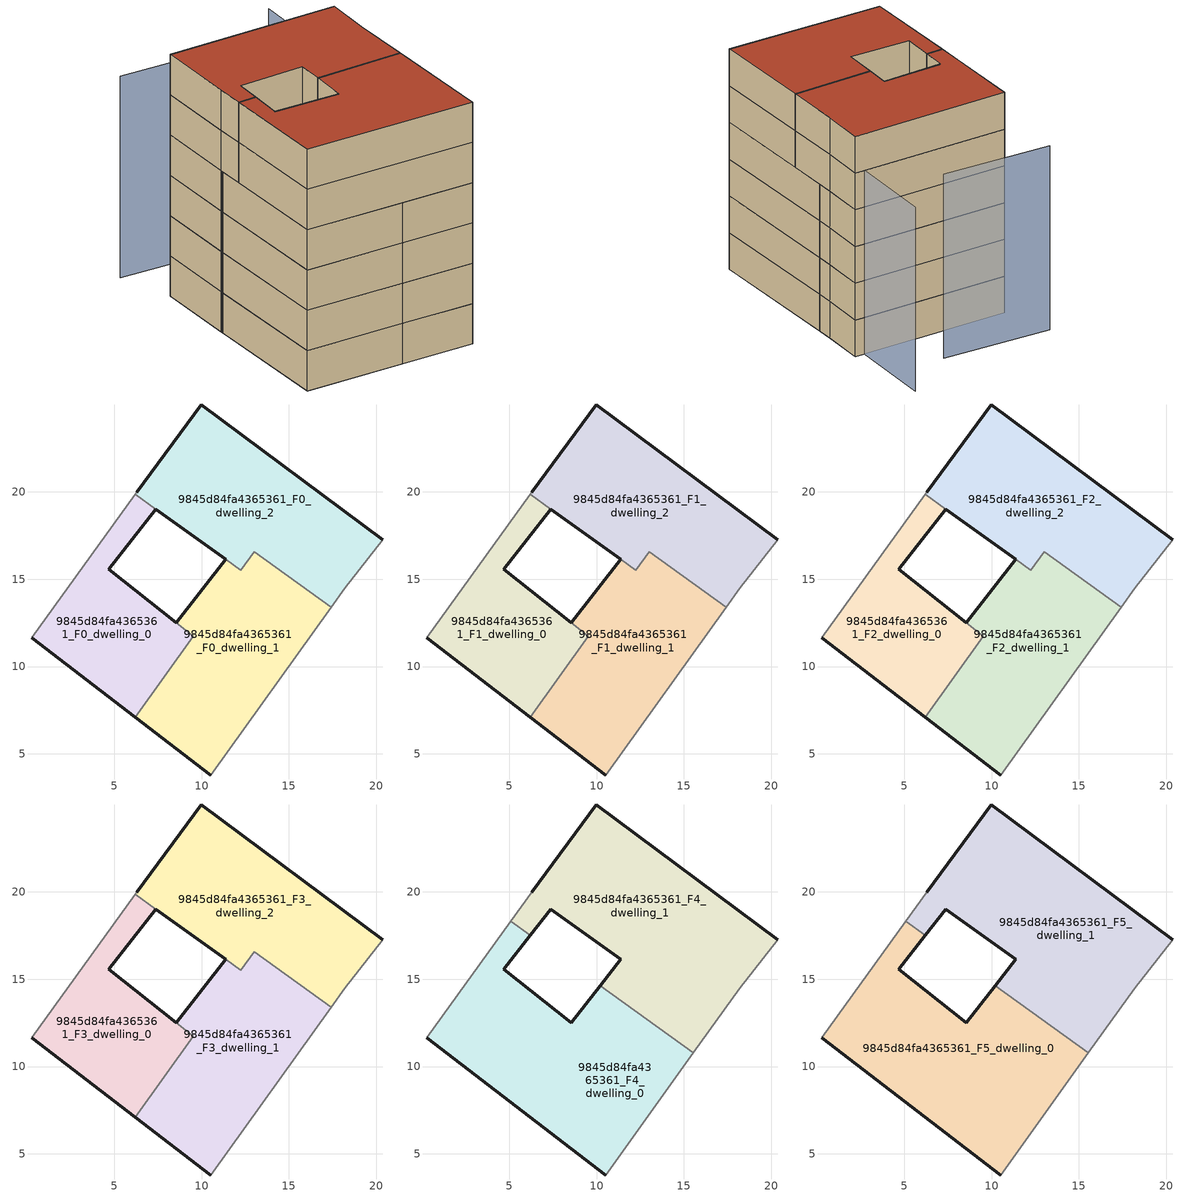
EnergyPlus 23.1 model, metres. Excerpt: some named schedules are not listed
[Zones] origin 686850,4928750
9845d84fa4365361_F0_dwelling_0
 floor ground (EU_floor_Construction): 6.2,7.1 9.54,11.75 4.68,15.58 7.39,19.01 6.21,19.86 0.28,11.65 z0
 wall outside (EU_wall_Construction): 6.2,7.1 0.28,11.65 / 7.39,19.01 4.68,15.58 8.56,12.52 z0:3
 wall adiabatic (EU_wall_Construction): 0.28,11.65 6.21,19.86 z0:3; 6.21,19.87,3 6.21,19.86,0 6.21,19.87,0
 wall to 9845d84fa4365361_F0_dwelling_1 (EU_wall_Construction): 8.56,12.52 9.54,11.75 6.2,7.1 z0:3
 wall to 9845d84fa4365361_F0_dwelling_2 (EU_wall_Construction): 6.21,19.87 7.39,19.02 z0:3
9845d84fa4365361_F0_dwelling_1
 floor ground (EU_floor_Construction): 10.52,3.79 17.42,13.39 13.01,16.57 12.25,15.51 11.38,16.14 8.56,12.52 9.54,11.75 6.2,7.1 z0
 wall outside (EU_wall_Construction): 10.52,3.79 6.2,7.1 / 8.56,12.52 11.38,16.14 z0:3
 wall to 9845d84fa4365361_F0_dwelling_2 (EU_wall_Construction): 11.38,16.14 12.25,15.51 13.01,16.57 17.42,13.39 z0:3
 wall adiabatic (EU_wall_Construction): 17.42,13.39 10.52,3.79 z0:3
9845d84fa4365361_F0_dwelling_2
 floor ground (EU_floor_Construction): 18.21,14.49 20.38,17.25 10,24.98 6.29,19.97 6.21,19.87 12.25,15.51 13.01,16.57 17.42,13.39 z0
 wall outside (EU_wall_Construction): 6.29,19.97 10,24.98 20.38,17.25 / 11.38,16.14 7.39,19.02 z0:3
 wall adiabatic (EU_wall_Construction): 6.21,19.87 6.29,19.97 / 20.38,17.25 18.21,14.49 17.42,13.39 z0:3
9845d84fa4365361_F1_dwelling_0
 floor to 9845d84fa4365361_F0_dwelling_0 (EU_floor_Construction): 6.2,7.1 9.54,11.75 4.68,15.58 7.39,19.01 6.21,19.87 0.28,11.65 z3
 wall outside (EU_wall_Construction): 6.2,7.1 0.28,11.65 / 7.39,19.01 4.68,15.58 8.56,12.52 z3:6
 wall adiabatic (EU_wall_Construction): 0.28,11.65 6.21,19.86 z3:6; 6.21,19.87,6 6.21,19.86,3 6.21,19.87,3
 wall to 9845d84fa4365361_F1_dwelling_1 (EU_wall_Construction): 8.56,12.52 9.54,11.75 6.2,7.1 z3:6
 wall to 9845d84fa4365361_F1_dwelling_2 (EU_wall_Construction): 6.21,19.87 7.39,19.02 z3:6
9845d84fa4365361_F1_dwelling_1
 floor to 9845d84fa4365361_F0_dwelling_1 (EU_floor_Construction): 10.52,3.79 17.42,13.39 13.01,16.57 12.25,15.51 11.38,16.14 8.56,12.52 9.54,11.75 6.2,7.1 z3
 wall outside (EU_wall_Construction): 10.52,3.79 6.2,7.1 / 8.56,12.52 11.38,16.14 z3:6
 wall to 9845d84fa4365361_F1_dwelling_2 (EU_wall_Construction): 11.38,16.14 12.25,15.51 13.01,16.57 17.42,13.39 z3:6
 wall adiabatic (EU_wall_Construction): 17.42,13.39 10.52,3.79 z3:6
9845d84fa4365361_F1_dwelling_2
 floor to 9845d84fa4365361_F0_dwelling_2 (EU_floor_Construction): 18.21,14.49 20.38,17.25 10,24.98 6.29,19.97 6.21,19.87 12.25,15.51 13.01,16.57 17.42,13.39 z3
 wall outside (EU_wall_Construction): 6.29,19.97 10,24.98 20.38,17.25 / 11.38,16.14 7.39,19.02 z3:6
 wall adiabatic (EU_wall_Construction): 6.21,19.87 6.29,19.97 / 20.38,17.25 18.21,14.49 17.42,13.39 z3:6
9845d84fa4365361_F2_dwelling_0
 floor to 9845d84fa4365361_F1_dwelling_0 (EU_floor_Construction): 6.2,7.1 9.54,11.75 4.68,15.58 7.39,19.01 6.21,19.87 0.28,11.65 z6
 wall outside (EU_wall_Construction): 6.2,7.1 0.28,11.65 / 7.39,19.01 4.68,15.58 8.56,12.52 z6:9
 wall adiabatic (EU_wall_Construction): 0.28,11.65 6.21,19.86 z6:9; 6.21,19.87,9 6.21,19.86,6 6.21,19.87,6
 wall to 9845d84fa4365361_F2_dwelling_1 (EU_wall_Construction): 8.56,12.52 9.54,11.75 6.2,7.1 z6:9
 wall to 9845d84fa4365361_F2_dwelling_2 (EU_wall_Construction): 6.21,19.87 7.39,19.02 z6:9
9845d84fa4365361_F2_dwelling_1
 floor to 9845d84fa4365361_F1_dwelling_1 (EU_floor_Construction): 10.52,3.79 17.42,13.39 13.01,16.57 12.25,15.51 11.38,16.14 8.56,12.52 9.54,11.75 6.2,7.1 z6
 wall outside (EU_wall_Construction): 10.52,3.79 6.2,7.1 / 8.56,12.52 11.38,16.14 z6:9
 wall to 9845d84fa4365361_F2_dwelling_2 (EU_wall_Construction): 11.38,16.14 12.25,15.51 13.01,16.57 17.42,13.39 z6:9
 wall adiabatic (EU_wall_Construction): 17.42,13.39 10.52,3.79 z6:9
9845d84fa4365361_F2_dwelling_2
 floor to 9845d84fa4365361_F1_dwelling_2 (EU_floor_Construction): 18.21,14.49 20.38,17.25 10,24.98 6.29,19.97 6.21,19.87 12.25,15.51 13.01,16.57 17.42,13.39 z6
 wall outside (EU_wall_Construction): 6.29,19.97 10,24.98 20.38,17.25 / 11.38,16.14 7.39,19.02 z6:9
 wall adiabatic (EU_wall_Construction): 6.21,19.87 6.29,19.97 / 20.38,17.25 18.21,14.49 17.42,13.39 z6:9
9845d84fa4365361_F3_dwelling_0
 floor to 9845d84fa4365361_F2_dwelling_0 (EU_floor_Construction): 6.2,7.1 9.54,11.75 4.68,15.58 7.39,19.01 6.21,19.87 0.28,11.65 z9
 wall outside (EU_wall_Construction): 6.2,7.1 0.28,11.65 / 7.39,19.01 4.68,15.58 8.56,12.52 z9:12
 wall adiabatic (EU_wall_Construction): 0.28,11.65 6.21,19.86 z9:12; 6.21,19.87,12 6.21,19.86,9 6.21,19.87,9
 wall to 9845d84fa4365361_F3_dwelling_1 (EU_wall_Construction): 8.56,12.52 9.54,11.75 6.2,7.1 z9:12
 wall to 9845d84fa4365361_F3_dwelling_2 (EU_wall_Construction): 6.21,19.87 7.39,19.02 z9:12
9845d84fa4365361_F3_dwelling_1
 floor to 9845d84fa4365361_F2_dwelling_1 (EU_floor_Construction): 10.52,3.79 17.42,13.39 13.01,16.57 12.25,15.51 11.38,16.14 8.56,12.52 9.54,11.75 6.2,7.1 z9
 wall outside (EU_wall_Construction): 10.52,3.79 6.2,7.1 / 8.56,12.52 11.38,16.14 z9:12
 wall to 9845d84fa4365361_F3_dwelling_2 (EU_wall_Construction): 11.38,16.14 12.25,15.51 13.01,16.57 17.42,13.39 z9:12
 wall adiabatic (EU_wall_Construction): 17.42,13.39 10.52,3.79 z9:12
9845d84fa4365361_F3_dwelling_2
 floor to 9845d84fa4365361_F2_dwelling_2 (EU_floor_Construction): 18.21,14.49 20.38,17.25 10,24.98 6.29,19.97 6.21,19.87 12.25,15.51 13.01,16.57 17.42,13.39 z9
 wall outside (EU_wall_Construction): 6.29,19.97 10,24.98 20.38,17.25 / 11.38,16.14 7.39,19.02 z9:12
 wall adiabatic (EU_wall_Construction): 6.21,19.87 6.29,19.97 / 20.38,17.25 18.21,14.49 17.42,13.39 z9:12
9845d84fa4365361_F4_dwelling_0
 floor to 9845d84fa4365361_F3_dwelling_0 (EU_floor_Construction): 6.2,7.1 9.54,11.75 4.68,15.58 6.2,17.51 5.09,18.31 0.28,11.65 z12
 floor to 9845d84fa4365361_F3_dwelling_1 (EU_floor_Construction): 10.52,3.79 15.55,10.79 10.2,14.63 8.56,12.52 9.54,11.75 6.2,7.1 z12
 wall outside (EU_wall_Construction): 6.2,17.51 4.68,15.58 8.56,12.52 10.2,14.63 / 10.52,3.79 0.28,11.65 z12:15
 wall to 9845d84fa4365361_F4_dwelling_1 (EU_wall_Construction): 5.09,18.31 6.2,17.51 / 10.2,14.63 15.55,10.79 z12:15
 wall adiabatic (EU_wall_Construction): 15.55,10.79 10.52,3.79 / 0.28,11.65 5.09,18.31 z12:15
9845d84fa4365361_F4_dwelling_1
 floor to 9845d84fa4365361_F3_dwelling_1 (EU_floor_Construction): 15.55,10.79 17.42,13.4 13.01,16.57 12.25,15.51 11.38,16.14 10.2,14.63 z12
 floor to 9845d84fa4365361_F3_dwelling_2 (EU_floor_Construction): 18.21,14.49 20.38,17.25 10,24.98 6.29,19.97 6.22,19.87 12.25,15.51 13.01,16.57 17.42,13.4 z12
 floor to 9845d84fa4365361_F3_dwelling_0 (EU_floor_Construction): 6.2,17.51 7.38,19.01 6.22,19.87 5.09,18.31 z12
 wall outside (EU_wall_Construction): 6.29,19.97 10,24.98 20.38,17.25 / 10.2,14.63 11.38,16.14 7.39,19.02 6.2,17.51 z12:15
 wall adiabatic (EU_wall_Construction): 5.09,18.31 6.29,19.97 / 20.38,17.25 18.21,14.49 15.55,10.79 z12:15
9845d84fa4365361_F5_dwelling_0
 floor to 9845d84fa4365361_F4_dwelling_0 (EU_floor_Construction): 10.52,3.79 15.55,10.79 10.2,14.63 8.56,12.52 4.68,15.58 6.2,17.51 5.09,18.31 0.28,11.65 z15
 wall outside (EU_wall_Construction): 6.2,17.51 4.68,15.58 8.56,12.52 10.2,14.63 / 10.52,3.79 0.28,11.65 z15:18
 wall to 9845d84fa4365361_F5_dwelling_1 (EU_wall_Construction): 5.09,18.31 6.2,17.51 / 10.2,14.63 15.55,10.79 z15:18
 wall adiabatic (EU_wall_Construction): 15.55,10.79 10.52,3.79 / 0.28,11.65 5.09,18.31 z15:18
 roof outside (EU_roof_Construction): 10.2,14.63 15.55,10.79 10.52,3.79 0.28,11.65 5.09,18.31 6.2,17.51 4.68,15.58 8.56,12.52 z18
9845d84fa4365361_F5_dwelling_1
 floor to 9845d84fa4365361_F4_dwelling_1 (EU_floor_Construction): 18.21,14.49 20.38,17.25 10,24.98 6.29,19.97 5.09,18.31 6.2,17.51 7.39,19.02 11.38,16.14 10.2,14.63 15.55,10.79 z15
 wall outside (EU_wall_Construction): 6.29,19.97 10,24.98 20.38,17.25 / 10.2,14.63 11.38,16.14 7.39,19.02 6.2,17.51 z15:18
 wall adiabatic (EU_wall_Construction): 5.09,18.31 6.29,19.97 / 20.38,17.25 18.21,14.49 15.55,10.79 z15:18
 roof outside (EU_roof_Construction): 20.38,17.25 18.21,14.49 15.55,10.79 10.2,14.63 11.38,16.14 7.39,19.02 6.2,17.51 5.09,18.31 6.29,19.97 10,24.98 z18
shading: 9.58,4.51 23.94,23.23 / 8.07,22.01 0.28,11.65 / 18.3,23.35 11.35,29 z0:15
[Building]
EU S2 Campaign: North Axis=0; Terrain=City; Solar Distribution=FullExterior
[Site:Location]
Bologna: Latitude=44.5; Longitude=11.25; Time Zone=1; Elevation=37
[SizingPeriod:WeatherFileDays]
AnnualSizingPeriod: Begin Month=1; Begin Day of Month=1; End Month=12; End Day of Month=31; Day of Week for Start Day=Monday; Use Weather File Daylight Saving Period=No; Use Weather File Rain and Snow Indicators=No
[MATERIAL]
EU_InternalMass_Material: Roughness=MediumRough; Thickness=0.1; Conductivity=1; Density=1800; Specific Heat=900; Thermal Absorptance=0.9; Solar Absorptance=0.7; Visible Absorptance=0.7
[MATERIAL:NOMASS] Roughness=MediumRough; Thermal Absorptance=0.9; Solar Absorptance=0.7; Visible Absorptance=0.7
Name | Thermal Resistance
EU_wall_NoMass | 0.905828
EU_roof_NoMass | 0.37593
EU_floor_NoMass | 0.67114
[CONSTRUCTION]
EU_wall_Construction: EU_wall_NoMass
EU_roof_Construction: EU_roof_NoMass
EU_floor_Construction: EU_floor_NoMass
EU_InternalMass_Construction: EU_InternalMass_Material
[ZONE] Type=1; Multiplier=1; Ceiling Height=autocalculate; Floor Area=autocalculate; Part of Total Floor Area=Yes
Name | Volume
9845d84fa4365361_F0_dwelling_0 | 146.651
9845d84fa4365361_F1_dwelling_0; 9845d84fa4365361_F2_dwelling_0; 9845d84fa4365361_F3_dwelling_0 | 146.661
9845d84fa4365361_F4_dwelling_0; 9845d84fa4365361_F5_dwelling_0 | 287.509
9845d84fa4365361_F0_dwelling_1; 9845d84fa4365361_F1_dwelling_1; 9845d84fa4365361_F2_dwelling_1; 9845d84fa4365361_F3_dwelling_1 | 207.74
9845d84fa4365361_F4_dwelling_1; 9845d84fa4365361_F5_dwelling_1 | 287.503
9845d84fa4365361_F0_dwelling_2; 9845d84fa4365361_F1_dwelling_2; 9845d84fa4365361_F2_dwelling_2; 9845d84fa4365361_F3_dwelling_2 | 220.613
[INTERNALMASS] Construction=EU_InternalMass_Construction
Name | Zone or ZoneList | Surface Area
9845d84fa4365361_F0_dwelling_0_EU_InternalMass | 9845d84fa4365361_F0_dwelling_0 | 48.8896
9845d84fa4365361_F0_dwelling_1_EU_InternalMass | 9845d84fa4365361_F0_dwelling_1 | 69.2447
9845d84fa4365361_F0_dwelling_2_EU_InternalMass | 9845d84fa4365361_F0_dwelling_2 | 73.541
9845d84fa4365361_F1_dwelling_0_EU_InternalMass | 9845d84fa4365361_F1_dwelling_0 | 48.8896
9845d84fa4365361_F1_dwelling_1_EU_InternalMass | 9845d84fa4365361_F1_dwelling_1 | 69.2447
9845d84fa4365361_F1_dwelling_2_EU_InternalMass | 9845d84fa4365361_F1_dwelling_2 | 73.541
9845d84fa4365361_F2_dwelling_0_EU_InternalMass | 9845d84fa4365361_F2_dwelling_0 | 48.8896
9845d84fa4365361_F2_dwelling_1_EU_InternalMass | 9845d84fa4365361_F2_dwelling_1 | 69.2447
9845d84fa4365361_F2_dwelling_2_EU_InternalMass | 9845d84fa4365361_F2_dwelling_2 | 73.541
9845d84fa4365361_F3_dwelling_0_EU_InternalMass | 9845d84fa4365361_F3_dwelling_0 | 48.8896
9845d84fa4365361_F3_dwelling_1_EU_InternalMass | 9845d84fa4365361_F3_dwelling_1 | 69.2447
9845d84fa4365361_F3_dwelling_2_EU_InternalMass | 9845d84fa4365361_F3_dwelling_2 | 73.541
9845d84fa4365361_F4_dwelling_0_EU_InternalMass | 9845d84fa4365361_F4_dwelling_0 | 95.8369
9845d84fa4365361_F4_dwelling_1_EU_InternalMass | 9845d84fa4365361_F4_dwelling_1 | 95.8341
9845d84fa4365361_F5_dwelling_0_EU_InternalMass | 9845d84fa4365361_F5_dwelling_0 | 95.8369
9845d84fa4365361_F5_dwelling_1_EU_InternalMass | 9845d84fa4365361_F5_dwelling_1 | 95.8341
[OTHEREQUIPMENT] Fuel Type=Electricity; Design Level Calculation Method=Watts/Area; Power per Zone Floor Area=1; Fraction Latent=0; Fraction Radiant=0; Fraction Lost=0; Carbon Dioxide Generation Rate=0; EndUse Subcategory=EU_Step8_InternalGains
Name | Zone or ZoneList or Space or SpaceList | Schedule
EU_Step8_InternalGain_9845d84fa4365361_F0_dwelling_0_f000 | 9845d84fa4365361_F0_dwelling_0 | EU_Step8_GainSchedule_9845d84fa4365361_F0_dwelling_0_f000
EU_Step8_InternalGain_9845d84fa4365361_F0_dwelling_1_f000 | 9845d84fa4365361_F0_dwelling_1 | EU_Step8_GainSchedule_9845d84fa4365361_F0_dwelling_1_f000
EU_Step8_InternalGain_9845d84fa4365361_F0_dwelling_2_f000 | 9845d84fa4365361_F0_dwelling_2 | EU_Step8_GainSchedule_9845d84fa4365361_F0_dwelling_2_f000
EU_Step8_InternalGain_9845d84fa4365361_F1_dwelling_0_f000 | 9845d84fa4365361_F1_dwelling_0 | EU_Step8_GainSchedule_9845d84fa4365361_F1_dwelling_0_f000
EU_Step8_InternalGain_9845d84fa4365361_F1_dwelling_1_f000 | 9845d84fa4365361_F1_dwelling_1 | EU_Step8_GainSchedule_9845d84fa4365361_F1_dwelling_1_f000
EU_Step8_InternalGain_9845d84fa4365361_F1_dwelling_2_f000 | 9845d84fa4365361_F1_dwelling_2 | EU_Step8_GainSchedule_9845d84fa4365361_F1_dwelling_2_f000
EU_Step8_InternalGain_9845d84fa4365361_F2_dwelling_0_f000 | 9845d84fa4365361_F2_dwelling_0 | EU_Step8_GainSchedule_9845d84fa4365361_F2_dwelling_0_f000
EU_Step8_InternalGain_9845d84fa4365361_F2_dwelling_1_f000 | 9845d84fa4365361_F2_dwelling_1 | EU_Step8_GainSchedule_9845d84fa4365361_F2_dwelling_1_f000
EU_Step8_InternalGain_9845d84fa4365361_F2_dwelling_2_f000 | 9845d84fa4365361_F2_dwelling_2 | EU_Step8_GainSchedule_9845d84fa4365361_F2_dwelling_2_f000
EU_Step8_InternalGain_9845d84fa4365361_F3_dwelling_0_f000 | 9845d84fa4365361_F3_dwelling_0 | EU_Step8_GainSchedule_9845d84fa4365361_F3_dwelling_0_f000
EU_Step8_InternalGain_9845d84fa4365361_F3_dwelling_1_f000 | 9845d84fa4365361_F3_dwelling_1 | EU_Step8_GainSchedule_9845d84fa4365361_F3_dwelling_1_f000
EU_Step8_InternalGain_9845d84fa4365361_F3_dwelling_2_f000 | 9845d84fa4365361_F3_dwelling_2 | EU_Step8_GainSchedule_9845d84fa4365361_F3_dwelling_2_f000
EU_Step8_InternalGain_9845d84fa4365361_F4_dwelling_0_f000 | 9845d84fa4365361_F4_dwelling_0 | EU_Step8_GainSchedule_9845d84fa4365361_F4_dwelling_0_f000
EU_Step8_InternalGain_9845d84fa4365361_F4_dwelling_1_f000 | 9845d84fa4365361_F4_dwelling_1 | EU_Step8_GainSchedule_9845d84fa4365361_F4_dwelling_1_f000
EU_Step8_InternalGain_9845d84fa4365361_F5_dwelling_0_f000 | 9845d84fa4365361_F5_dwelling_0 | EU_Step8_GainSchedule_9845d84fa4365361_F5_dwelling_0_f000
EU_Step8_InternalGain_9845d84fa4365361_F5_dwelling_1_f000 | 9845d84fa4365361_F5_dwelling_1 | EU_Step8_GainSchedule_9845d84fa4365361_F5_dwelling_1_f000
[ZONEVENTILATION:DESIGNFLOWRATE] Schedule=EU_AlwaysOn; Design Flow Rate Calculation Method=AirChanges/Hour; Air Changes per Hour=0.73129; Ventilation Type=Natural; Fan Pressure Rise=0; Fan Total Efficiency=1; Constant Term Coefficient=1; Temperature Term Coefficient=0; Velocity Term Coefficient=0; Velocity Squared Term Coefficient=0; Minimum Indoor Temperature=-100; Maximum Indoor Temperature=100; Delta Temperature=-100; Minimum Outdoor Temperature=-100; Maximum Outdoor Temperature=100; Maximum Wind Speed=40
Name | Zone or ZoneList or Space or SpaceList
EU_ConstantAir_9845d84fa4365361_F0_dwelling_0 | 9845d84fa4365361_F0_dwelling_0
EU_ConstantAir_9845d84fa4365361_F0_dwelling_1 | 9845d84fa4365361_F0_dwelling_1
EU_ConstantAir_9845d84fa4365361_F0_dwelling_2 | 9845d84fa4365361_F0_dwelling_2
EU_ConstantAir_9845d84fa4365361_F1_dwelling_0 | 9845d84fa4365361_F1_dwelling_0
EU_ConstantAir_9845d84fa4365361_F1_dwelling_1 | 9845d84fa4365361_F1_dwelling_1
EU_ConstantAir_9845d84fa4365361_F1_dwelling_2 | 9845d84fa4365361_F1_dwelling_2
EU_ConstantAir_9845d84fa4365361_F2_dwelling_0 | 9845d84fa4365361_F2_dwelling_0
EU_ConstantAir_9845d84fa4365361_F2_dwelling_1 | 9845d84fa4365361_F2_dwelling_1
EU_ConstantAir_9845d84fa4365361_F2_dwelling_2 | 9845d84fa4365361_F2_dwelling_2
EU_ConstantAir_9845d84fa4365361_F3_dwelling_0 | 9845d84fa4365361_F3_dwelling_0
EU_ConstantAir_9845d84fa4365361_F3_dwelling_1 | 9845d84fa4365361_F3_dwelling_1
EU_ConstantAir_9845d84fa4365361_F3_dwelling_2 | 9845d84fa4365361_F3_dwelling_2
EU_ConstantAir_9845d84fa4365361_F4_dwelling_0 | 9845d84fa4365361_F4_dwelling_0
EU_ConstantAir_9845d84fa4365361_F4_dwelling_1 | 9845d84fa4365361_F4_dwelling_1
EU_ConstantAir_9845d84fa4365361_F5_dwelling_0 | 9845d84fa4365361_F5_dwelling_0
EU_ConstantAir_9845d84fa4365361_F5_dwelling_1 | 9845d84fa4365361_F5_dwelling_1
[HVACTEMPLATE:THERMOSTAT] Constant Heating Setpoint=20; Constant Cooling Setpoint=50
EU_HeatOnly_9845d84fa4365361_F0_dwelling_0; EU_HeatOnly_9845d84fa4365361_F0_dwelling_1; EU_HeatOnly_9845d84fa4365361_F0_dwelling_2; EU_HeatOnly_9845d84fa4365361_F1_dwelling_0; EU_HeatOnly_9845d84fa4365361_F1_dwelling_1; EU_HeatOnly_9845d84fa4365361_F1_dwelling_2; EU_HeatOnly_9845d84fa4365361_F2_dwelling_0; EU_HeatOnly_9845d84fa4365361_F2_dwelling_1; EU_HeatOnly_9845d84fa4365361_F2_dwelling_2; EU_HeatOnly_9845d84fa4365361_F3_dwelling_0; EU_HeatOnly_9845d84fa4365361_F3_dwelling_1; EU_HeatOnly_9845d84fa4365361_F3_dwelling_2; EU_HeatOnly_9845d84fa4365361_F4_dwelling_0; EU_HeatOnly_9845d84fa4365361_F4_dwelling_1; EU_HeatOnly_9845d84fa4365361_F5_dwelling_0; EU_HeatOnly_9845d84fa4365361_F5_dwelling_1
[HVACTEMPLATE:ZONE:IDEALLOADSAIRSYSTEM] System Availability Schedule=EU_AlwaysOn; Maximum Heating Supply Air Temperature=50; Minimum Cooling Supply Air Temperature=13; Maximum Heating Supply Air Humidity Ratio=0.0156; Minimum Cooling Supply Air Humidity Ratio=0.0077; Heating Limit=NoLimit; Cooling Limit=NoLimit; Heating Availability Schedule=EU_AlwaysOn; Cooling Availability Schedule=EU_CoolingOff; Dehumidification Control Type=ConstantSensibleHeatRatio; Cooling Sensible Heat Ratio=0.7; Dehumidification Setpoint=60; Humidification Control Type=None; Humidification Setpoint=30; Outdoor Air Method=None; Outdoor Air Flow Rate per Person=0.00944; Outdoor Air Flow Rate per Zone Floor Area=0; Outdoor Air Flow Rate per Zone=0; Demand Controlled Ventilation Type=None; Outdoor Air Economizer Type=NoEconomizer; Heat Recovery Type=None; Sensible Heat Recovery Effectiveness=0.7; Latent Heat Recovery Effectiveness=0.65
Name | Template Thermostat
9845d84fa4365361_F0_dwelling_0 | EU_HeatOnly_9845d84fa4365361_F0_dwelling_0
9845d84fa4365361_F0_dwelling_1 | EU_HeatOnly_9845d84fa4365361_F0_dwelling_1
9845d84fa4365361_F0_dwelling_2 | EU_HeatOnly_9845d84fa4365361_F0_dwelling_2
9845d84fa4365361_F1_dwelling_0 | EU_HeatOnly_9845d84fa4365361_F1_dwelling_0
9845d84fa4365361_F1_dwelling_1 | EU_HeatOnly_9845d84fa4365361_F1_dwelling_1
9845d84fa4365361_F1_dwelling_2 | EU_HeatOnly_9845d84fa4365361_F1_dwelling_2
9845d84fa4365361_F2_dwelling_0 | EU_HeatOnly_9845d84fa4365361_F2_dwelling_0
9845d84fa4365361_F2_dwelling_1 | EU_HeatOnly_9845d84fa4365361_F2_dwelling_1
9845d84fa4365361_F2_dwelling_2 | EU_HeatOnly_9845d84fa4365361_F2_dwelling_2
